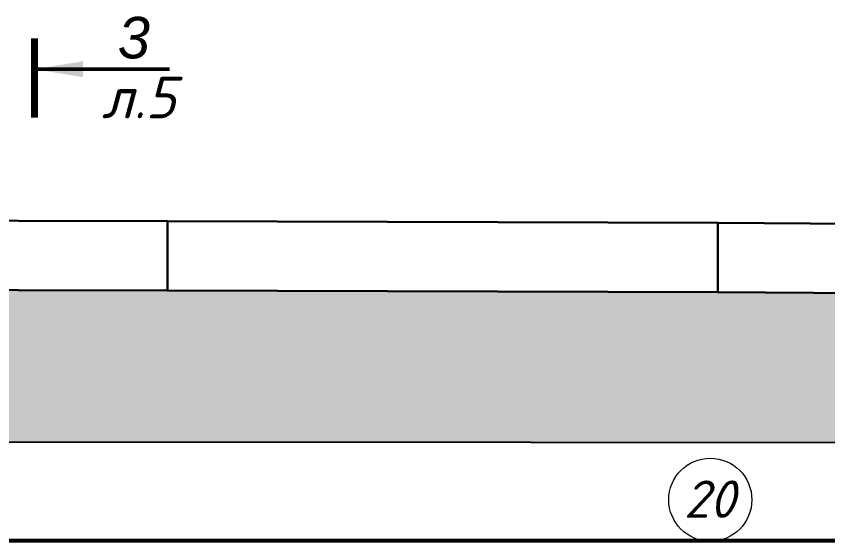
# Model space of a CAD drawing. Header units: millimetres. Extents: x -6419137 to 687965, y -598396 to 179722.
# Drawn here: x 225656 to 231517, y 23057 to 26853 of the extents above; entities that cross this region are included whole.
import ezdxf

# ---------------------------------------------------------------- set-up
doc = ezdxf.new("R2010")
doc.units = ezdxf.units.MM
doc.header["$MEASUREMENT"] = 0
for name, color, linetype, lineweight in [('разрезы_Ном._пера__100', 7, 'Continuous', 50), ('разрезы_Ном._пера__97', 7, 'Continuous', 20), ('текст_Ном._пера__96', 7, 'Continuous', 5), ('чертеж_Ном._пера__91', 250, 'Continuous', 5), ('№ помещений_Ном._пера__96', 7, 'Continuous', 13)]:
    doc.layers.add(name, color=color, linetype=linetype, lineweight=lineweight)
for name, color, linetype in [('стены наруж', 7, 'Continuous'), ('чертеж', 7, 'Continuous'), ('№ помещений', 7, 'Continuous')]:
    doc.layers.add(name, color=color, linetype=linetype)
doc.styles.get("Standard").update_dxf_attribs({"font": 'isocpeui.ttf'})
doc.styles.add('СГЕНЕРИР_СТИЛЬ_7', font='ariali.ttf')
doc.dimstyles.get("Standard").update_dxf_attribs({"dimtxt": 150, "dimasz": 100, "dimexe": 100, "dimexo": 100, "dimgap": 80, "dimtad": 1, "dimtoh": 1, "dimdec": 0, "dimzin": 0, "dimdsep": 46, "dimtxsty": 'Standard', "dimblk": 'ARCHTICK', "dimblk2": 'ARCHTICK', "dimcen": 0.09, "dimdle": 100, "dimadec": 0, "dimazin": 0, "dimtfac": 1, "dimtdec": 0, "dimtofl": 0, "dimtmove": 0, "dimatfit": 3, "dimfxl": 1, "dimtolj": 1, "dimtzin": 0, "dimarcsym": 0})

# ---------------------------------------------------------------- blocks, each defined once
blk = doc.blocks.new('A$C07077E92')
at = {"layer": 'стены наруж', "true_color": 0xcbc8bd}
h = blk.add_hatch(dxfattribs=at)
h.set_pattern_fill('ZIGZAG', color=9)
h.set_pattern_definition([(0, (0, 0), (0.125, 0.125), [0.125, -0.125]), (90, (0.125, 0), (-0.125, 0.125), [0.125, -0.125])])
h.paths.add_polyline_path([(-23.4567, 2.7756), (-23.4822, 2.7755), (-30.0013, 2.7261), (-36.0112, 2.572), (-39.9548, 2.4846), (-43.9878, 1.9186), (-48.0439, 1.4475), (-50.0732, 1.1785), (-50.0728, 1.1757), (-52.0216, 0.9206), (-53.209, -0.3164), (-53.1528, -4.3697), (-53.0896, -6.3654), (-53.0903, -6.5396), (-53.0915, -8.5313), (-52.555, -8.5317), (-52.5685, -10.6687), (-52.6394, -12.5822), (-51.8127, -12.4361), (-51.8074, -0.4409), (-39.9226, 1.2148), (-23.2638, 1.483)])
h.paths.add_polyline_path([(12.5109, 5.0548), (-0.2568, 5.0826), (-12.3337, 5.231), (-14.2686, 5.2602), (-14.4016, 5.2926), (-20.1227, 3.4513), (-22.3999, 2.7817), (-23.4567, 2.7756), (-23.2638, 1.483), (-21.9245, 1.5046), (-14.313, 3.9678), (12.453, 3.955)])
h.paths.add_polyline_path([(33.9124, 4.426), (31.6811, 5.0175), (27.7161, 4.968), (27.7161, 4.9685), (17.7033, 5.0397), (13.7281, 5.0521), (12.5109, 5.0548), (12.453, 3.955), (31.687, 3.9459), (37.4819, 2.3902), (41.8668, -1.7058), (43.9317, -13.5322), (44.3345, -13.5383), (43.3726, -7.5877), (42.7312, -3.6067), (42.4354, -1.4913), (42.1994, -1.0932), (37.8874, 2.9429), (37.7407, 3.0206), (33.8565, 4.1054)])
at = {"layer": 'стены наруж', "lineweight": 30}
for points in [[(-0.2568, 5.0826), (13.7281, 5.0521), (13.7283, 5.5521), (-0.2566, 5.5826)], [(13.7281, 5.0521), (17.7033, 5.0397), (17.7035, 5.5397), (13.7283, 5.5521)], [(17.7033, 5.0397), (27.7161, 4.9685), (27.7163, 5.4685), (17.7035, 5.5397)]]:
    blk.add_lwpolyline(points, dxfattribs=at)
at = {"layer": 'стены наруж', "color": 253, "true_color": 0xa3a3a3}
blk.add_lwpolyline([(43.9317, -13.5322), (41.8668, -1.7058), (37.4819, 2.3902), (31.687, 3.9459), (-14.313, 3.9678), (-21.9245, 1.5046), (-39.9226, 1.2148), (-51.8074, -0.4409), (-51.8127, -12.4361)], dxfattribs=at)
blk = doc.blocks.new('Номер помещения 15_12')
at = {"layer": '№ помещений_Ном._пера__96', "linetype": 'Continuous'}
blk.add_circle((0, 0), 300, dxfattribs=at)
at = {"layer": '№ помещений_Ном._пера__96', "insert": (-191.1, 4.6), "char_height": 270, "attachment_point": 4}
blk.add_mtext('20', dxfattribs=at)
blk = doc.blocks.new('_ArchTick')
at = {"color": 0, "linetype": 'ByBlock', "const_width": 0.15}
blk.add_lwpolyline([(-0.5, -0.5), (0.5, 0.5)], dxfattribs=at)
blk = doc.blocks.new('A$C28FD1EF7')
at = {"layer": 'разрезы_Ном._пера__100', "linetype": 'Continuous', "const_width": 50}
blk.add_lwpolyline([(4164.6, 9026.1), (4164.6, 8453.5)], dxfattribs=at)
at = {"layer": 'разрезы_Ном._пера__97', "insert": (4998.2, 9029.9), "char_height": 300, "attachment_point": 6, "style": 'СГЕНЕРИР_СТИЛЬ_7'}
blk.add_mtext('3', dxfattribs=at)
at = {"layer": 'разрезы_Ном._пера__100', "linetype": 'Continuous', "lineweight": 9}
blk.add_leader([(4164.6, 8803.7), (5137.7, 8803.7)], dimstyle='Standard', override={"dimasz": 350, "dimgap": 80, "dimtad": 0}, dxfattribs=at)

msp = doc.modelspace()

# ---------------------------------------------------------------- linework, layer by layer
at = {"layer": 'чертеж_Ном._пера__91', "color": 1, "lineweight": 53}
msp.add_lwpolyline([(205434, 23066.7), (245509.2, 23066.7), (245509.2, 21509.2), (205434, 21509.2)], close=True, dxfattribs=at)

# ---------------------------------------------------------------- block references
at = {"layer": 'разрезы_Ном._пера__100'}
msp.add_blockref('A$C28FD1EF7', (221624.4, 17666), dxfattribs=at)
at = {"layer": 'чертеж', "linetype": 'Continuous', "xscale": 1000, "yscale": 1000, "zscale": 1000}
msp.add_blockref('A$C07077E92', (213020.5, 19820.7), dxfattribs=at)
at = {"layer": '№ помещений', "color": 102, "linetype": 'Continuous', "lineweight": 15, "zscale": 1000}
msp.add_blockref('Номер помещения 15_12', (230668.8, 23360.4), dxfattribs=at)

# ---------------------------------------------------------------- texts
at = {"layer": 'текст_Ном._пера__96', "linetype": 'Continuous', "insert": (226540.9, 26265.8), "char_height": 300, "attachment_point": 5}
msp.add_mtext('л.5', dxfattribs=at)

doc.saveas('drawing.dxf')
